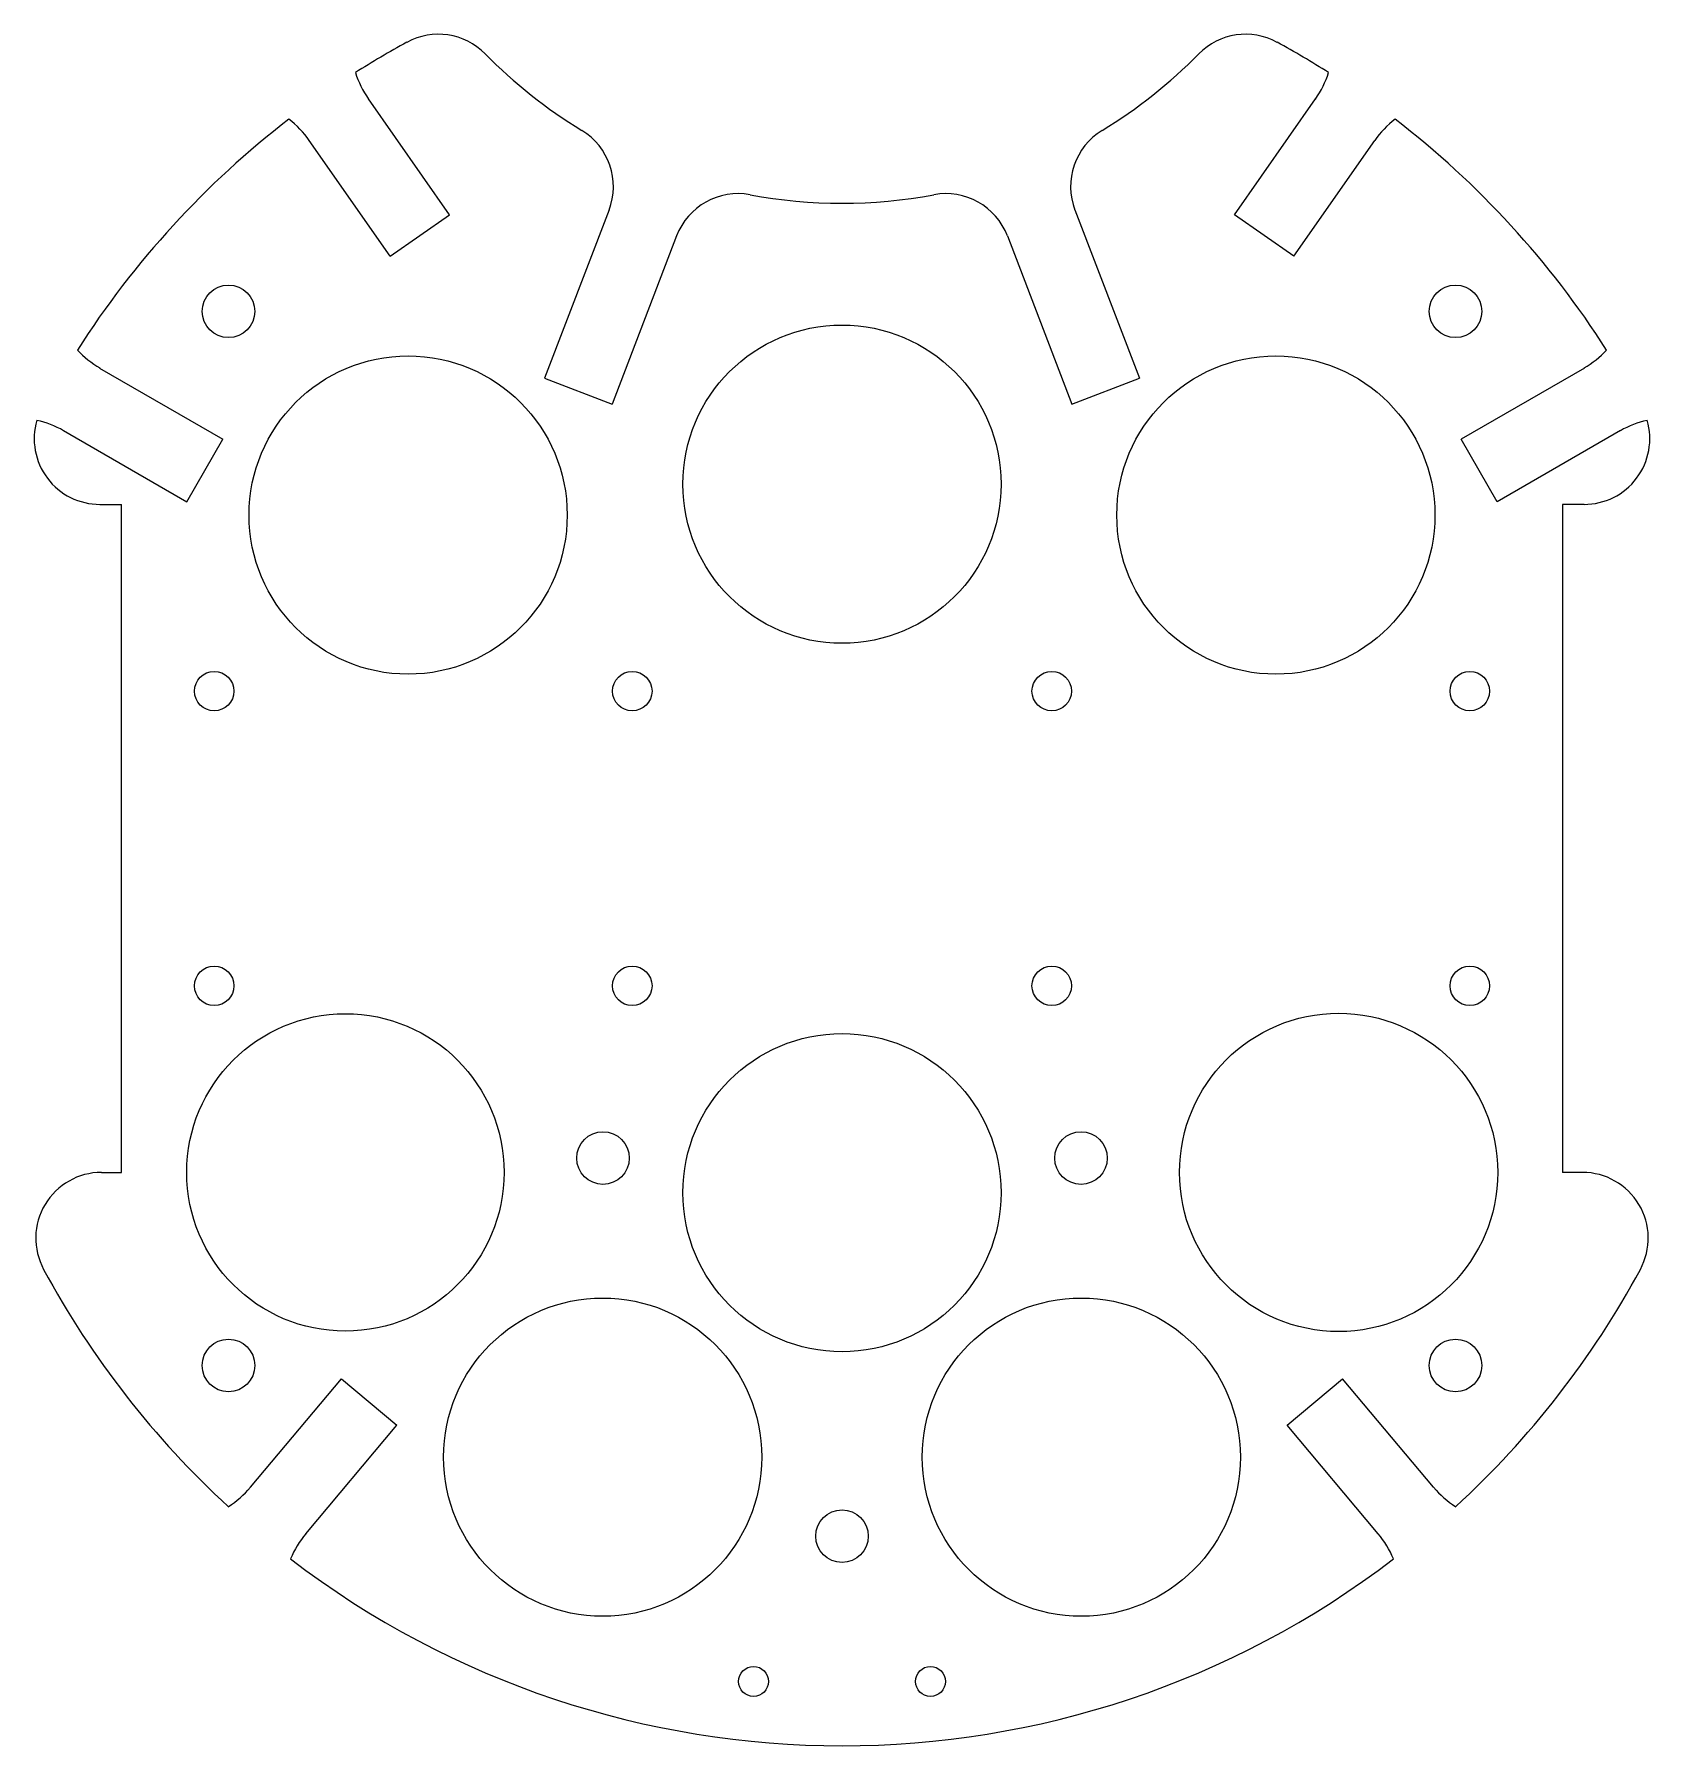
# Model space of a CAD drawing. Header units: millimetres. Extents: x -61 to 61, y -69 to 61.
import ezdxf

# ---------------------------------------------------------------- set-up
doc = ezdxf.new("R2010")
doc.units = ezdxf.units.MM

msp = doc.modelspace()

# ---------------------------------------------------------------- linework, layer by layer
at = {"color": 1, "linetype": 'Continuous', "lineweight": 5}
for p, q in [((-29.85, 47.43), (-36.01, 56.23)), ((29.85, 47.43), (36.01, 56.23)), ((-34.36, 44.27), (-40.52, 53.07)), ((34.36, 44.27), (40.52, 53.07)), ((-34.36, 44.27), (-29.85, 47.43)), ((-17.72, 47.79), (-22.62, 34.99)), ((17.72, 47.79), (22.62, 34.99)), ((34.36, 44.27), (29.85, 47.43)), ((-12.58, 45.82), (-17.48, 33.02)), ((12.58, 45.82), (17.48, 33.02)), ((-56.46, 35.77), (-47.08, 30.36)), ((56.46, 35.77), (47.08, 30.36)), ((-22.62, 34.99), (-17.48, 33.02)), ((17.48, 33.02), (22.62, 34.99)), ((-59.21, 31.01), (-49.83, 25.59)), ((-49.83, 25.59), (-47.08, 30.36)), ((49.83, 25.59), (47.08, 30.36)), ((59.21, 31.01), (49.83, 25.59)), ((-56.44, 25.4), (-54.81, 25.4)), ((-54.81, -25.4), (-54.81, 25.4)), ((54.81, 25.4), (54.81, -25.4)), ((56.44, 25.4), (54.81, 25.4)), ((-56.32, -25.4), (-54.81, -25.4)), ((56.32, -25.4), (54.81, -25.4)), ((-44.99, -49.34), (-38.07, -41.09)), ((-38.07, -41.09), (-33.86, -44.63)), ((33.86, -44.63), (38.07, -41.09)), ((44.99, -49.34), (38.07, -41.09)), ((-40.78, -52.88), (-33.86, -44.63)), ((40.78, -52.88), (33.86, -44.63))]:
    msp.add_line(p, q, dxfattribs=at)
for centre, radius in [((-46.66, 40.08), 2), ((46.66, 40.08), 2), ((0, 26.94), 12.1), ((-33, 24.59), 12.1), ((33, 24.59), 12.1), ((-47.75, 11.2), 1.5), ((-15.95, 11.2), 1.5), ((15.95, 11.2), 1.5), ((47.75, 11.2), 1.5), ((-47.75, -11.21), 1.5), ((-15.95, -11.21), 1.5), ((15.95, -11.21), 1.5), ((47.75, -11.21), 1.5), ((-37.77, -25.4), 12.07), ((37.77, -25.4), 12.1), ((0, -26.94), 12.1), ((-18.18, -24.31), 2), ((18.18, -24.31), 2), ((-18.2, -47.05), 12.1), ((18.2, -47.05), 12.1), ((-46.66, -40.08), 2), ((46.66, -40.08), 2), ((0, -53.06), 2), ((-6.73, -64.11), 1.14), ((6.73, -64.11), 1.14)]:
    msp.add_circle(centre, radius, dxfattribs=at)
for centre, radius, start, end in [((0, 0), 69, 118.6683, 122.4381), ((-30.7, 56.15), 5, 44.5717, 118.6683), ((30.7, 56.15), 5, 61.3317, 135.4283), ((0, 0), 69, 57.5619, 61.3317), ((0, 86.4), 38.1, 224.5717, 238.7008), ((0, 86.4), 38.1, 301.2992, 315.4283), ((-29.87, 60.53), 7.5, 197.8319, 215), ((29.87, 60.53), 7.5, 325, 342.1681), ((0, 0), 69, 127.5619, 147.4384), ((-46.66, 48.77), 7.5, 35, 52.1681), ((46.66, 48.77), 7.5, 127.8319, 145), ((0, 0), 69, 32.5616, 52.4381), ((-22.39, 49.57), 5, 339.0597, 58.7008), ((22.39, 49.57), 5, 121.2992, 200.9403), ((-7.91, 44.03), 5, 79.4187, 159.0597), ((0, 86.4), 38.1, 259.4187, 280.5813), ((7.91, 44.03), 5, 20.9403, 100.5813), ((-52.65, 42.24), 7.5, 222.8322, 239.522), ((52.65, 42.24), 7.5, 300.478, 317.1678), ((-56.44, 30.4), 5, 163.8021, 270), ((-62.9, 24.48), 7.5, 60.478, 77.1678), ((56.44, 30.4), 5, 270, 16.1979), ((62.9, 24.48), 7.5, 102.8322, 119.522), ((-56.32, -30.4), 5, 90, 208.3594), ((56.32, -30.4), 5, 331.6406, 90), ((0, 0), 69, 208.3594, 227.4381), ((0, 0), 69, 312.5619, 331.6406), ((-50.74, -44.52), 7.5, 302.8319, 320), ((50.74, -44.52), 7.5, 220, 237.1681), ((-35.03, -57.7), 7.5, 140, 157.1681), ((35.03, -57.7), 7.5, 22.8319, 40), ((0, 0), 69, 232.5619, 307.4381)]:
    msp.add_arc(centre, radius, start, end, dxfattribs=at)

doc.saveas('drawing.dxf')
